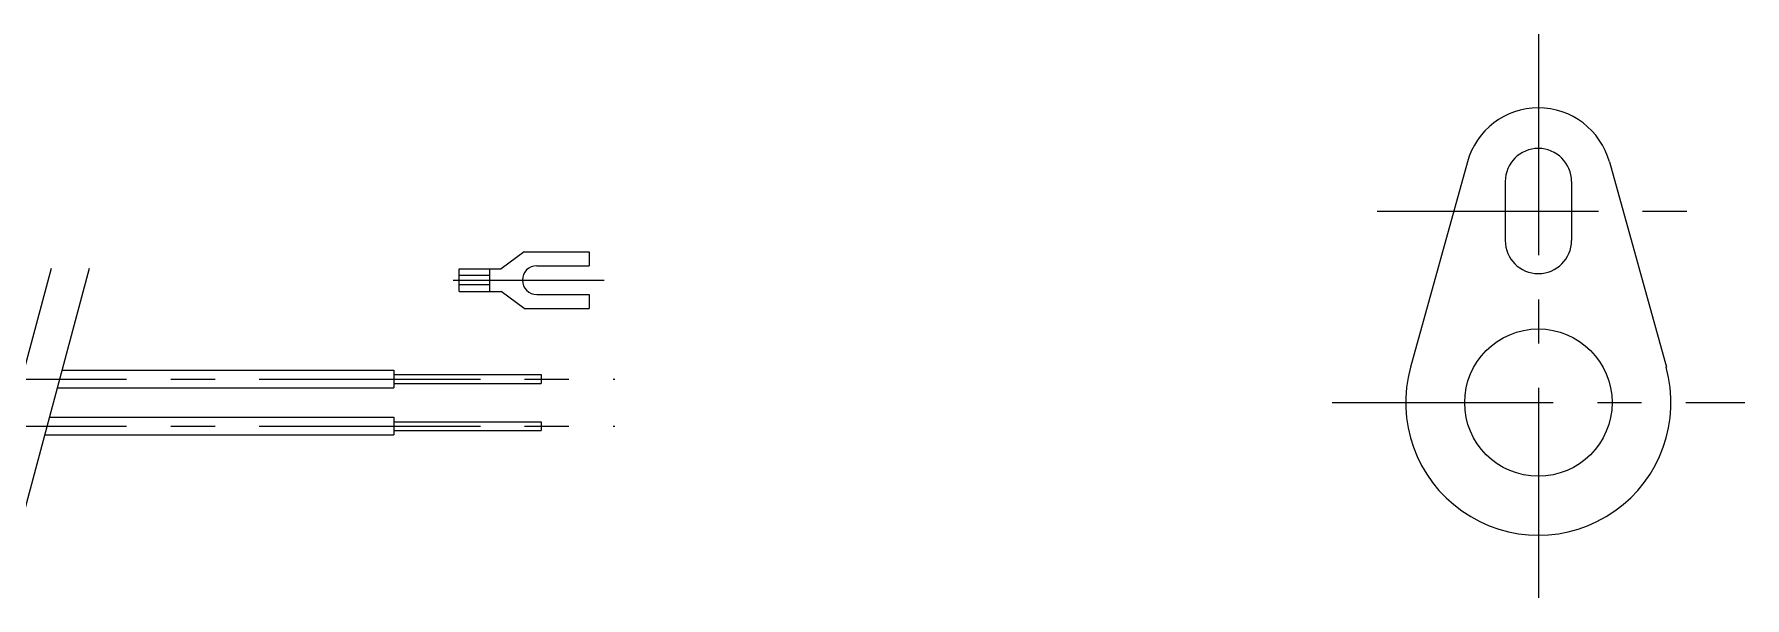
# Model space of a CAD drawing. Extents: x 44 to 416, y 204 to 284.
# Drawn here: x 300 to 416, y 245.3 to 283.5 of the extents above; entities that cross this region are included whole.
import ezdxf

# ---------------------------------------------------------------- set-up
doc = ezdxf.new("R2010")
doc.units = 0
doc.header["$LTSCALE"] = 12
doc.linetypes.add('CENTER', pattern=[2, 1.25, -0.25, 0.25, -0.25])
doc.linetypes.add('PHANTOM', pattern=[15, 7.5, -1.5, 1.5, -1.5, 1.5, -1.5])
doc.layers.get('0').update_dxf_attribs({"linetype": 'CONTINUOUS'})
doc.layers.add('CENTER', color=1, linetype='CENTER')

msp = doc.modelspace()

# ---------------------------------------------------------------- linework, layer by layer
at = {"color": 7, "linetype": 'CONTINUOUS'}
for p, q in [((397.17, 274.88), (393.32, 260.94)), ((406.81, 274.88), (410.67, 260.94)), ((399.74, 273.54), (399.74, 269.54)), ((404.24, 273.54), (404.24, 269.54)), ((333.19, 268.77), (331.62, 267.61)), ((333.19, 268.77), (337.6, 268.77)), ((337.6, 268.77), (337.6, 267.82)), ((328.77, 266.08), (328.77, 267.61)), ((328.77, 267.61), (331.62, 267.61)), ((330.83, 267.17), (328.77, 267.17)), ((330.83, 267.61), (330.83, 266.08)), ((334.05, 267.82), (337.6, 267.82)), ((330.83, 266.53), (328.77, 266.53)), ((328.77, 266.08), (331.62, 266.08)), ((333.19, 264.93), (331.62, 266.08)), ((334.05, 265.87), (337.6, 265.87)), ((337.6, 265.87), (337.6, 264.93)), ((333.19, 264.93), (337.6, 264.93)), ((301.84, 260.74), (324.34, 260.74)), ((324.34, 260.74), (324.34, 259.54)), ((324.34, 260.44), (334.34, 260.44)), ((334.34, 260.44), (334.34, 259.84)), ((301.52, 259.54), (324.34, 259.54)), ((324.34, 259.84), (334.34, 259.84)), ((300.98, 257.54), (324.34, 257.54)), ((324.34, 257.54), (324.34, 256.34)), ((324.34, 257.24), (334.34, 257.24)), ((324.34, 256.64), (334.34, 256.64)), ((334.34, 257.24), (334.34, 256.64)), ((300.66, 256.34), (324.34, 256.34))]:
    msp.add_line(p, q, dxfattribs=at)
at = {"color": 3, "linetype": 'PHANTOM'}
for p, q in [((301.1, 267.64), (296.22, 249.44)), ((303.69, 267.64), (298.81, 249.44))]:
    msp.add_line(p, q, dxfattribs=at)
at = {"color": 7, "linetype": 'CONTINUOUS'}
msp.add_circle((401.99, 258.54), 5, dxfattribs=at)
for centre, radius, start, end in [((401.99, 273.54), 5, 15.466, 164.534), ((401.99, 273.54), 2.25, 0, 180), ((401.99, 269.54), 2.25, 180, 0), ((334.05, 266.85), 0.976, 90, 270), ((401.99, 258.54), 9, 164.534, 15.466)]:
    msp.add_arc(centre, radius, start, end, dxfattribs=at)
at = {"layer": 'CENTER', "color": 1, "linetype": 'CENTER'}
for p, q in [((401.99, 283.54), (401.99, 245.29)), ((391.06, 271.54), (412.92, 271.54)), ((328.37, 266.85), (338.61, 266.85)), ((387.99, 258.54), (415.99, 258.54))]:
    msp.add_line(p, q, dxfattribs=at)
at = {"layer": 'CENTER', "color": 1}
for p, q in [((171.22, 260.14), (339.34, 260.14)), ((171.22, 256.94), (339.34, 256.94))]:
    msp.add_line(p, q, dxfattribs=at)

doc.saveas('drawing.dxf')
